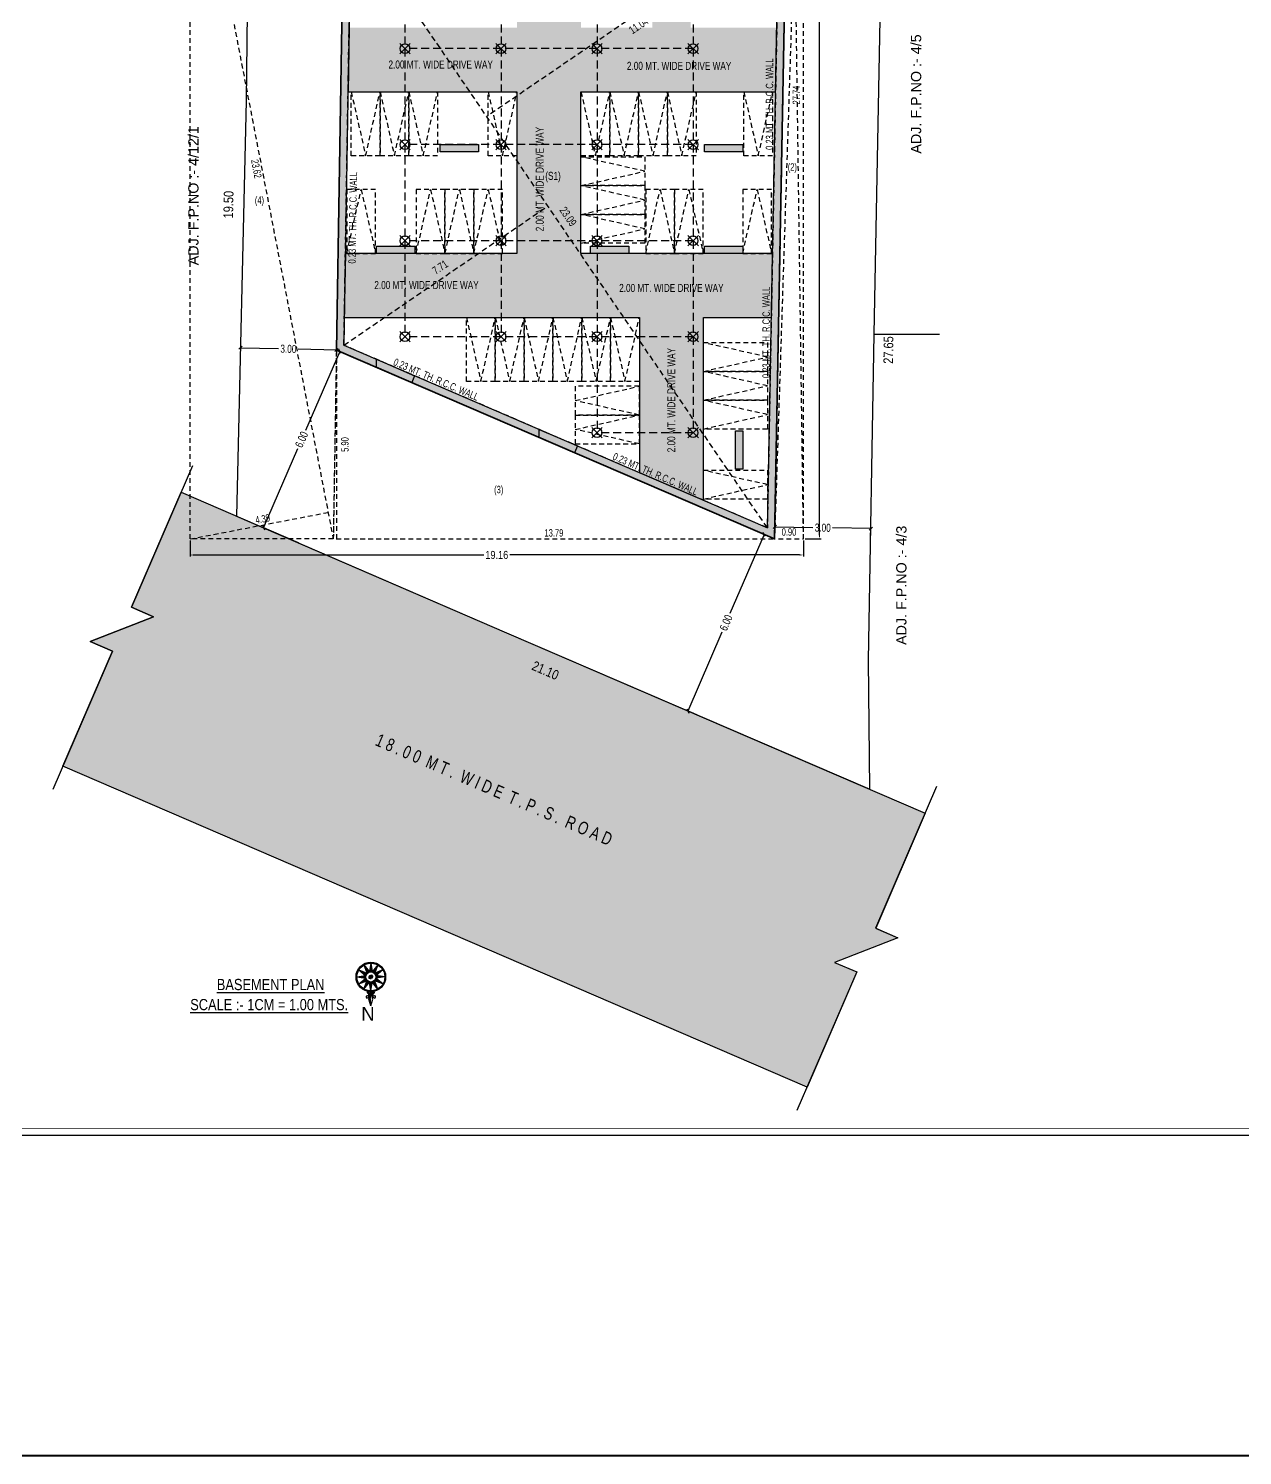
# Model space of a CAD drawing. Header units: millimetres. Extents: x 49 to 419, y 19 to 121.
# Drawn here: x 225.94 to 263.87, y 19.12 to 63.7 of the extents above; entities that cross this region are included whole.
import ezdxf
from ezdxf.enums import TextEntityAlignment as Align

# ---------------------------------------------------------------- set-up
doc = ezdxf.new("R2010")
doc.units = ezdxf.units.MM
doc.header["$MEASUREMENT"] = 0
doc.header["$PDMODE"] = 32
doc.header["$PDSIZE"] = 0.3
doc.linetypes.add('CONTINOUS', pattern=[0])
doc.linetypes.add('HIDDEN', pattern=[0.375, 0.25, -0.125])
for name, color, linetype, lineweight in [('A_BUILT UP', 1, 'Continuous', 35), ('A_DIM', 7, 'Continuous', 25), ('A_FIRE SYSTEM', 1, 'HIDDEN', 25), ('F.P.LINE', 1, 'Continuous', 30), ('g-r.c.c', 5, 'Continuous', 30), ('g-sol250', 250, 'Continuous', 9)]:
    doc.layers.add(name, color=color, linetype=linetype, lineweight=lineweight)
for name, color, linetype in [('A_LESS WORK', 251, 'HIDDEN'), ('A_MARGIN', 7, 'Continuous'), ('A_PARKING', 7, 'HIDDEN'), ('A_ROAD', 73, 'Continuous'), ('A_SCOOTER', 251, 'HIDDEN'), ('A_SHEET AREA TABLE-1', 7, 'Continuous'), ('A_Text Wall', 2, 'Continuous'), ('A_Wall', 7, 'Continuous'), ('F.P.NO.', 1, 'Continuous'), ('GENERALTEXT', 7, 'Continuous'), ('K DIM IN TO IN', 7, 'Continuous'), ('K TEXT', 7, 'Continuous')]:
    doc.layers.add(name, color=color, linetype=linetype)
doc.styles.add('AAAAA', font='arial.ttf', dxfattribs={"width": 0.7})
doc.styles.add('AAL', font='simplex.shx')
doc.styles.add('ARIAL', font='arial.ttf')
doc.styles.add('Dinesh', font='swisscl.ttf')
doc.styles.add('GOTHICE', font='gothice_.ttf')
doc.styles.add('ROMAND', font='swissc.ttf')
doc.styles.add('SWISS', font='swisscl.ttf')
doc.dimstyles.new('Dim', dxfattribs={"dimtxt": 0.21, "dimasz": 0.1, "dimexe": 0.0625, "dimexo": 0.0625, "dimgap": 9e-05, "dimtad": 0, "dimtoh": 1, "dimzin": 0, "dimdsep": 46, "dimtxsty": 'Dinesh', "dimcen": 0, "dimclrd": 256, "dimclre": 256, "dimclrt": 256, "dimadec": 0, "dimazin": 0, "dimtfac": 1, "dimtofl": 0, "dimtmove": 0, "dimatfit": 3, "dimfxl": 0, "dimtolj": 1, "dimtzin": 0, "dimlwd": -1, "dimarcsym": 1})
doc.dimstyles.new('GP', dxfattribs={"dimtxt": 0.23, "dimasz": 0.125, "dimexe": 0.025, "dimexo": 0.1, "dimgap": 0.05, "dimtad": 0, "dimzin": 0, "dimdsep": 46, "dimtxsty": 'AAL', "dimblk": 'ARCHTICK', "dimcen": -90, "dimdle": 0.025, "dimse1": 1, "dimse2": 1, "dimclrd": 256, "dimclre": 256, "dimclrt": 256, "dimazin": 0, "dimtfac": 1, "dimtix": 1, "dimtmove": 2, "dimatfit": 1, "dimfxl": 0.18, "dimtolj": 1, "dimtzin": 0, "dimlwd": -1, "dimlwe": -1, "dimarcsym": 2})
doc.dimstyles.new('LESSWORK', dxfattribs={"dimtxt": 0.23, "dimasz": 0.23, "dimexe": 0.23, "dimexo": 0.23, "dimgap": 0.05, "dimtad": 0, "dimzin": 0, "dimdsep": 46, "dimtxsty": 'AAAAA', "dimblk": 'NONE', "dimcen": 0.09, "dimdle": 0.23, "dimse1": 1, "dimse2": 1, "dimsd1": 1, "dimsd2": 1, "dimclrd": 256, "dimclre": 256, "dimclrt": 256, "dimadec": 0, "dimazin": 0, "dimtfac": 1, "dimtix": 1, "dimtofl": 0, "dimtmove": 2, "dimatfit": 3, "dimfxl": 0.23, "dimtolj": 1, "dimtzin": 0, "dimarcsym": 0})
doc.dimstyles.new('PARKING', dxfattribs={"dimtxt": 0.5, "dimasz": 0.12, "dimexe": 0.1, "dimexo": 0, "dimgap": 0.1, "dimtad": 0, "dimzin": 0, "dimdsep": 46, "dimtxsty": 'AAAAA', "dimblk1": 'OBLIQUE', "dimblk2": 'OBLIQUE', "dimsah": 1, "dimcen": 0, "dimdle": 0.1, "dimse1": 1, "dimse2": 1, "dimsd1": 1, "dimsd2": 1, "dimclrd": 7, "dimclre": 7, "dimclrt": 7, "dimadec": 0, "dimazin": 0, "dimtfac": 1, "dimtix": 1, "dimtofl": 0, "dimtmove": 2, "dimatfit": 3, "dimldrblk": 'OBLIQUE', "dimfxl": 0.1, "dimtolj": 1, "dimtzin": 0, "dimarcsym": 0})
doc.dimstyles.new('SAT', dxfattribs={"dimtxt": 0.23, "dimasz": 0.11, "dimexe": 0.075, "dimexo": 0.075, "dimgap": 0.06, "dimtad": 0, "dimzin": 4, "dimdsep": 46, "dimtxsty": 'ARIAL', "dimblk": 'ARCHTICK', "dimcen": 0, "dimclrd": 256, "dimclre": 256, "dimadec": 0, "dimazin": 0, "dimtfac": 0.6, "dimtix": 1, "dimtofl": 0, "dimtmove": 2, "dimatfit": 3, "dimfxl": 0, "dimtolj": 1, "dimtzin": 0, "dimlwd": -1, "dimlwe": -1, "dimarcsym": 1})

# ---------------------------------------------------------------- blocks, each defined once
blk = doc.blocks.new('*D60')
at = {"layer": 'Defpoints', "color": 0, "linetype": 'HIDDEN', "ltscale": 0.6, "transparency": 16777216}
for p in [(250.154, 75.49), (249.931, 47.753), (250.154, 47.753)]:
    blk.add_point(p, dxfattribs=at)
at = {"layer": 'A_LESS WORK', "color": 7, "linetype": 'HIDDEN', "ltscale": 0.6, "transparency": 16777216, "insert": (249.931, 61.622), "char_height": 0.23, "attachment_point": 5, "rotation": 90, "style": 'SWISS'}
blk.add_mtext('\\A1;27.74', dxfattribs=at)
blk = doc.blocks.new('_None')
blk = doc.blocks.new('*D61')
at = {"layer": 'Defpoints', "color": 0, "linetype": 'HIDDEN', "ltscale": 0.6, "transparency": 16777216}
for p in [(249.25, 47.753), (250.154, 47.971), (250.154, 47.753)]:
    blk.add_point(p, dxfattribs=at)
at = {"layer": 'A_LESS WORK', "color": 7, "linetype": 'HIDDEN', "ltscale": 0.6, "transparency": 16777216, "insert": (249.702, 47.971), "char_height": 0.23, "attachment_point": 5, "style": 'SWISS'}
blk.add_mtext('\\A1;0.90', dxfattribs=at)
blk = doc.blocks.new('*D62')
at = {"layer": 'Defpoints', "color": 0, "linetype": 'HIDDEN', "ltscale": 0.6, "transparency": 16777216}
for p in [(235.464, 47.753), (249.25, 47.942), (249.25, 47.753)]:
    blk.add_point(p, dxfattribs=at)
at = {"layer": 'A_LESS WORK', "color": 7, "linetype": 'HIDDEN', "ltscale": 0.6, "transparency": 16777216, "insert": (242.357, 47.942), "char_height": 0.23, "attachment_point": 5, "style": 'SWISS'}
blk.add_mtext('\\A1;13.79', dxfattribs=at)
blk = doc.blocks.new('*D63')
at = {"layer": 'Defpoints', "color": 0, "linetype": 'HIDDEN', "ltscale": 0.6, "transparency": 16777216}
for p in [(235.562, 53.657), (235.828, 53.657), (235.562, 47.753)]:
    blk.add_point(p, dxfattribs=at)
at = {"layer": 'A_LESS WORK', "color": 7, "linetype": 'HIDDEN', "ltscale": 0.6, "transparency": 16777216, "insert": (235.828, 50.705), "char_height": 0.23, "attachment_point": 5, "rotation": 90, "style": 'SWISS'}
blk.add_mtext('\\A1;5.90', dxfattribs=at)
blk = doc.blocks.new('*D64')
at = {"layer": 'Defpoints', "color": 0, "linetype": 'HIDDEN', "ltscale": 0.6, "transparency": 16777216}
for p in [(235.303, 48.585), (230.959, 47.915), (230.99, 47.753)]:
    blk.add_point(p, dxfattribs=at)
at = {"layer": 'A_LESS WORK', "color": 7, "linetype": 'HIDDEN', "ltscale": 0.6, "transparency": 16777216, "insert": (233.257, 48.38), "char_height": 0.23, "attachment_point": 5, "rotation": 10.9156, "style": 'SWISS'}
blk.add_mtext('\\A1;4.39', dxfattribs=at)
blk = doc.blocks.new('*D65')
at = {"layer": 'Defpoints', "color": 0, "linetype": 'HIDDEN', "ltscale": 0.6, "transparency": 16777216}
for p in [(230.824, 70.918), (230.99, 70.95), (235.464, 47.753)]:
    blk.add_point(p, dxfattribs=at)
at = {"layer": 'A_LESS WORK', "color": 7, "linetype": 'HIDDEN', "ltscale": 0.6, "transparency": 16777216, "insert": (233.061, 59.32), "char_height": 0.23, "attachment_point": 5, "rotation": 280.9156, "style": 'SWISS'}
blk.add_mtext('\\A1;23.62', dxfattribs=at)
blk = doc.blocks.new('*D72')
at = {"layer": 'A_DIM', "transparency": 16777216}
for p, q in [((250.204, 90.934), (250.704, 90.934)), ((250.204, 47.753), (250.704, 47.753))]:
    blk.add_line(p, q, dxfattribs=at)
at = {"layer": 'A_DIM', "color": 7, "linetype": 'Continuous', "transparency": 16777216}
for p, q in [((250.654, 90.814), (250.654, 69.753)), ((250.654, 47.873), (250.654, 68.933))]:
    blk.add_line(p, q, dxfattribs=at)
at = {"layer": 'A_DIM', "color": 7, "transparency": 16777216}
for points in [[(250.634, 90.814), (250.674, 90.814), (250.654, 90.934)], [(250.634, 47.873), (250.674, 47.873), (250.654, 47.753)]]:
    blk.add_solid(points, dxfattribs=at)
at = {"layer": 'Defpoints', "color": 0, "transparency": 16777216}
for p in [(250.154, 90.934), (250.654, 90.934), (250.154, 47.753)]:
    blk.add_point(p, dxfattribs=at)
at = {"layer": 'A_DIM', "color": 7, "transparency": 16777216, "insert": (250.654, 69.343), "char_height": 0.25, "attachment_point": 5, "rotation": 90, "style": 'ROMAND'}
blk.add_mtext('\\A1;43.18', dxfattribs=at)
blk = doc.blocks.new('*D73')
at = {"layer": 'A_DIM', "transparency": 16777216}
for p, q in [((230.99, 47.703), (230.99, 47.203)), ((250.154, 47.703), (250.154, 47.203))]:
    blk.add_line(p, q, dxfattribs=at)
at = {"layer": 'A_DIM', "color": 7, "linetype": 'Continuous', "transparency": 16777216}
for p, q in [((231.11, 47.253), (240.168, 47.253)), ((250.034, 47.253), (240.975, 47.253))]:
    blk.add_line(p, q, dxfattribs=at)
at = {"layer": 'A_DIM', "color": 7, "transparency": 16777216}
for points in [[(231.11, 47.273), (231.11, 47.233), (230.99, 47.253)], [(250.034, 47.273), (250.034, 47.233), (250.154, 47.253)]]:
    blk.add_solid(points, dxfattribs=at)
at = {"layer": 'Defpoints', "color": 0, "transparency": 16777216}
for p in [(230.99, 47.753), (250.154, 47.753), (230.99, 47.253)]:
    blk.add_point(p, dxfattribs=at)
at = {"layer": 'A_DIM', "color": 7, "transparency": 16777216, "insert": (240.572, 47.253), "char_height": 0.25, "attachment_point": 5, "style": 'ROMAND'}
blk.add_mtext('\\A1;19.16', dxfattribs=at)
blk = doc.blocks.new('_OBLIQUE')
at = {"color": 0, "linetype": 'ByBlock'}
blk.add_line((-0.5, -0.5), (0.5, 0.5), dxfattribs=at)
blk = doc.blocks.new('*D74')
at = {"layer": 'A_MARGIN', "transparency": 16777216}
for p, q in [((232.562, 53.727), (233.754, 53.699)), ((235.562, 53.657), (234.37, 53.685))]:
    blk.add_line(p, q, dxfattribs=at)
at = {"layer": 'Defpoints', "color": 0, "transparency": 16777216}
for p in [(232.562, 53.727), (232.562, 53.727), (235.562, 53.657)]:
    blk.add_point(p, dxfattribs=at)
at = {"layer": 'A_MARGIN', "transparency": 16777216, "xscale": 0.1, "yscale": 0.1, "zscale": 0.1}
for p, rotation in [((232.562, 53.727), 178.6707521960963), ((235.562, 53.657), 358.6707521960963)]:
    blk.add_blockref('_OBLIQUE', p, dxfattribs=dict(at, rotation=rotation))
at = {"layer": 'A_MARGIN', "transparency": 16777216, "insert": (234.062, 53.692), "char_height": 0.25, "attachment_point": 5, "rotation": 358.6708, "style": 'Dinesh'}
blk.add_mtext('\\A1;3.00', dxfattribs=at)
blk = doc.blocks.new('*D77')
at = {"layer": 'A_MARGIN', "lineweight": -2, "transparency": 16777216}
for p, q in [((249.251, 47.816), (249.258, 48.193)), ((252.251, 47.762), (252.258, 48.14))]:
    blk.add_line(p, q, dxfattribs=at)
at = {"layer": 'A_MARGIN', "transparency": 16777216}
for p, q in [((249.257, 48.131), (250.449, 48.11)), ((252.257, 48.077), (251.065, 48.099))]:
    blk.add_line(p, q, dxfattribs=at)
at = {"layer": 'Defpoints', "color": 0, "transparency": 16777216}
for p in [(249.25, 47.753), (252.257, 48.077), (252.25, 47.7)]:
    blk.add_point(p, dxfattribs=at)
at = {"layer": 'A_MARGIN', "transparency": 16777216, "xscale": 0.1, "yscale": 0.1, "zscale": 0.1}
for p, rotation in [((249.257, 48.131), 178.979631493382), ((252.257, 48.077), 358.979631493382)]:
    blk.add_blockref('_OBLIQUE', p, dxfattribs=dict(at, rotation=rotation))
at = {"layer": 'A_MARGIN', "transparency": 16777216, "insert": (250.757, 48.104), "char_height": 0.25, "attachment_point": 5, "rotation": 358.9796, "style": 'Dinesh'}
blk.add_mtext('\\A1;3.00', dxfattribs=at)
blk = doc.blocks.new('*D79')
at = {"layer": 'A_MARGIN', "transparency": 16777216}
for p, q in [((248.922, 47.894), (247.857, 45.42)), ((246.548, 42.38), (247.613, 44.854))]:
    blk.add_line(p, q, dxfattribs=at)
at = {"layer": 'A_MARGIN', "lineweight": -2, "transparency": 16777216}
for p, q in [((249.193, 47.778), (248.865, 47.919)), ((246.818, 42.264), (246.491, 42.405))]:
    blk.add_line(p, q, dxfattribs=at)
at = {"layer": 'Defpoints', "color": 0, "transparency": 16777216}
for p in [(249.25, 47.753), (246.548, 42.38), (246.876, 42.239)]:
    blk.add_point(p, dxfattribs=at)
at = {"layer": 'A_MARGIN', "transparency": 16777216, "xscale": 0.1, "yscale": 0.1, "zscale": 0.1}
for p, rotation in [((248.922, 47.894), 66.70171963049548), ((246.548, 42.38), 246.7017196304955)]:
    blk.add_blockref('_OBLIQUE', p, dxfattribs=dict(at, rotation=rotation))
at = {"layer": 'A_MARGIN', "transparency": 16777216, "insert": (247.735, 45.137), "char_height": 0.25, "attachment_point": 5, "rotation": 66.7017, "style": 'Dinesh'}
blk.add_mtext('\\A1;6.00', dxfattribs=at)
blk = doc.blocks.new('*D80')
at = {"layer": 'A_MARGIN', "transparency": 16777216}
for p, q in [((235.666, 53.613), (234.597, 51.141)), ((233.285, 48.104), (234.353, 50.576))]:
    blk.add_line(p, q, dxfattribs=at)
at = {"layer": 'A_MARGIN', "lineweight": -2, "transparency": 16777216}
for p, q in [((236.754, 53.142), (235.608, 53.638)), ((234.373, 47.634), (233.227, 48.129))]:
    blk.add_line(p, q, dxfattribs=at)
at = {"layer": 'Defpoints', "color": 0, "transparency": 16777216}
for p in [(236.812, 53.118), (233.285, 48.104), (234.431, 47.609)]:
    blk.add_point(p, dxfattribs=at)
at = {"layer": 'A_MARGIN', "transparency": 16777216, "xscale": 0.1, "yscale": 0.1, "zscale": 0.1}
for p, rotation in [((235.666, 53.613), 66.6243743101541), ((233.285, 48.104), 246.6243743101541)]:
    blk.add_blockref('_OBLIQUE', p, dxfattribs=dict(at, rotation=rotation))
at = {"layer": 'A_MARGIN', "transparency": 16777216, "insert": (234.475, 50.859), "char_height": 0.25, "attachment_point": 5, "rotation": 66.6244, "style": 'Dinesh'}
blk.add_mtext('\\A1;6.00', dxfattribs=at)
blk = doc.blocks.new('*D193')
at = {"layer": 'Defpoints', "color": 0, "ltscale": 0.7, "transparency": 16777216}
for p in [(241.988, 58.418), (242.168, 58.154), (235.795, 53.807)]:
    blk.add_point(p, dxfattribs=at)
at = {"layer": 'A_PARKING', "color": 0, "ltscale": 0.7, "transparency": 16777216, "insert": (238.802, 56.244), "char_height": 0.25, "attachment_point": 5, "rotation": 34.2983, "style": 'Dinesh'}
blk.add_mtext('\\A1;7.71', dxfattribs=at)
blk = doc.blocks.new('_ArchTick')
at = {"const_width": 0.15}
blk.add_lwpolyline([(-0.5, -0.5), (0.5, 0.5)], dxfattribs=at)
blk = doc.blocks.new('*D194')
at = {"layer": 'Defpoints', "color": 0, "ltscale": 0.7, "transparency": 16777216}
for p in [(236.015, 67.175), (249.307, 48.291), (249.026, 48.1)]:
    blk.add_point(p, dxfattribs=at)
at = {"layer": 'A_PARKING', "color": 0, "ltscale": 0.7, "transparency": 16777216, "insert": (242.801, 57.829), "char_height": 0.25, "attachment_point": 5, "rotation": 304.2983, "style": 'Dinesh'}
blk.add_mtext('\\A1;23.09', dxfattribs=at)
blk = doc.blocks.new('*D195')
at = {"layer": 'Defpoints', "color": 0, "ltscale": 0.7, "transparency": 16777216}
for p in [(249.384, 67.175), (249.567, 66.907), (240.26, 60.952)]:
    blk.add_point(p, dxfattribs=at)
at = {"layer": 'A_PARKING', "color": 0, "ltscale": 0.7, "transparency": 16777216, "insert": (245.005, 63.795), "char_height": 0.25, "attachment_point": 5, "rotation": 34.2983, "style": 'Dinesh'}
blk.add_mtext('\\A1;11.04', dxfattribs=at)
blk = doc.blocks.new('A$C7DEE5F00')
at = {"layer": 'A_SCOOTER', "ltscale": 0.6}
blk.add_lwpolyline([(0, 0), (0.9, 0), (0.9, 2), (0, 2)], close=True, dxfattribs=at)
blk.add_lwpolyline([(0, 0), (0.45, 2), (0.9, 0)], dxfattribs=at)
blk = doc.blocks.new('A$C43F9707E')
at = {"layer": 'A_FIRE SYSTEM', "linetype": 'CONTINOUS'}
for p, q in [((0.165, -0.165), (-0.165, 0.165)), ((-0.165, -0.165), (0.165, 0.165))]:
    blk.add_line(p, q, dxfattribs=at)
blk.add_circle((0, 0), 0.15, dxfattribs=at)
blk = doc.blocks.new('A$C2EEB2833')
at = {"layer": 'A_FIRE SYSTEM'}
for p, q in [((-2.931, 17.342), (-10.931, 17.342)), ((-10.931, 17.342), (-10.931, 5.342)), ((-6.931, 17.342), (-6.931, 5.342)), ((-2.931, 17.342), (-2.931, 5.342)), ((-2.931, 14.342), (-10.931, 14.342)), ((-2.931, 11.342), (-10.931, 11.342)), ((-2.931, 8.342), (-10.931, 8.342)), ((-2.931, 5.342), (-10.931, 5.342)), ((0, 0), (-2.931, 5.342)), ((-0.931, -1.638), (0, 0)), ((-0.931, -1.638), (-9.931, -1.638)), ((-9.931, -1.638), (-9.931, -13.638)), ((-6.931, -1.638), (-6.931, -13.638)), ((-3.931, -1.638), (-3.931, -16.638)), ((-0.931, -1.638), (-0.931, -16.638)), ((-0.931, -4.638), (-9.931, -4.638)), ((-0.931, -7.638), (-9.931, -7.638)), ((-0.931, -10.638), (-9.931, -10.638)), ((-0.931, -13.638), (-9.931, -13.638)), ((-0.931, -16.638), (-3.931, -16.638))]:
    blk.add_line(p, q, dxfattribs=at)
for p in [(-10.931, 17.342), (-6.931, 17.342), (-2.931, 17.342), (-10.931, 14.342), (-6.931, 14.342), (-2.931, 14.342), (-10.951, 11.342), (-6.951, 11.342), (-2.951, 11.342), (-10.931, 8.342), (-6.931, 8.342), (-2.931, 8.342), (-10.931, 5.342), (-6.931, 5.342), (-2.931, 5.342), (-9.931, -1.638), (-6.931, -1.638), (-3.931, -1.638), (-0.931, -1.638), (-9.931, -4.638), (-6.931, -4.638), (-3.931, -4.638), (-0.931, -4.638), (-9.931, -7.638), (-6.931, -7.638), (-3.931, -7.638), (-0.931, -7.638), (-9.931, -10.638), (-6.931, -10.638), (-3.931, -10.638), (-0.931, -10.638), (-9.931, -13.638), (-6.931, -13.638), (-3.931, -13.638), (-0.931, -13.638), (-3.931, -16.638), (-0.931, -16.638)]:
    blk.add_blockref('A$C43F9707E', p, dxfattribs=at)
blk = doc.blocks.new('*D292')
at = {"layer": 'Defpoints', "color": 0, "transparency": 16777216}
for p in [(232.814, 67.912), (232.004, 48.478), (232.44, 48.469)]:
    blk.add_point(p, dxfattribs=at)
at = {"layer": 'K DIM IN TO IN', "color": 7, "lineweight": -3, "transparency": 16777216, "insert": (232.191, 58.199), "char_height": 0.3, "attachment_point": 5, "rotation": 88.9001, "style": 'ROMAND'}
blk.add_mtext('\\A1;19.50', dxfattribs=at)
blk = doc.blocks.new('*D293')
at = {"layer": 'Defpoints', "color": 0, "transparency": 16777216}
for p in [(232.44, 48.469), (252.225, 39.936), (251.985, 39.378)]:
    blk.add_point(p, dxfattribs=at)
at = {"layer": 'K DIM IN TO IN', "color": 7, "lineweight": -3, "transparency": 16777216, "insert": (242.092, 43.645), "char_height": 0.3, "attachment_point": 5, "rotation": 336.6687, "style": 'ROMAND'}
blk.add_mtext('\\A1;21.10', dxfattribs=at)
blk = doc.blocks.new('*D294')
at = {"layer": 'Defpoints', "color": 0, "transparency": 16777216}
for p in [(252.616, 67.389), (253.005, 67.383), (252.225, 39.936)]:
    blk.add_point(p, dxfattribs=at)
at = {"layer": 'K DIM IN TO IN', "color": 7, "lineweight": -3, "transparency": 16777216, "insert": (252.809, 53.657), "char_height": 0.3, "attachment_point": 5, "rotation": 89.1846, "style": 'ROMAND'}
blk.add_mtext('\\A1;27.65', dxfattribs=at)

msp = doc.modelspace()

# ---------------------------------------------------------------- hatches: boundary and pattern name
at = {"layer": 'A_ROAD'}
msp.add_hatch(color=256, dxfattribs=at).paths.add_polyline_path([(241.203, 56.676), (235.842, 56.676), (235.809, 54.676), (245.026, 54.676), (245.026, 49.825), (247.026, 48.963), (247.026, 54.676), (249.15, 54.676), (249.187, 56.676), (243.203, 56.676), (243.203, 61.725), (249.282, 61.725), (249.319, 63.725), (243.203, 63.725), (243.204, 71.266), (245.275, 71.266), (245.275, 81.44), (234.543, 81.44), (234.543, 78.37), (240.043, 78.37), (240.043, 71.267), (241.203, 71.267), (241.203, 63.725), (235.958, 63.725), (235.925, 61.725), (241.203, 61.725)])
h = msp.add_hatch(color=256, dxfattribs=at)
h.dxf.hatch_style = 1
h.paths.add_polyline_path([(227.017, 40.658), (250.266, 30.63), (251.817, 34.225), (251.123, 34.524), (253.101, 35.294), (252.412, 35.591), (253.958, 39.188), (240.878, 44.822), (230.708, 49.216), (229.157, 45.621), (229.852, 45.322), (227.874, 44.552), (228.567, 44.253)])
at = {"layer": 'A_Wall'}
h = msp.add_hatch(color=256, dxfattribs=at)
h.dxf.hatch_style = 1
h.paths.add_polyline_path([(249.25, 47.753), (249.769, 75.49), (249.606, 75.491), (249.647, 77.123), (249.888, 84.227), (250.038, 87.799), (250.154, 90.934), (230.99, 90.934), (231.061, 80.23), (231.071, 77.997), (234.071, 77.997), (234.102, 70.885), (235.847, 70.849), (235.562, 53.657)])
h.paths.add_polyline_path([(249.026, 48.1), (249.535, 75.261), (249.371, 75.261), (249.417, 77.13), (249.658, 84.236), (249.808, 87.808), (249.915, 90.704), (231.222, 90.704), (231.304, 78.227), (234.3, 78.227), (234.331, 71.111), (236.079, 71.074), (235.795, 53.807)], flags=16)
h.paths.add_polyline_path([(249.373, 75.376), (246.141, 75.376), (246.141, 84.702, 0.414214), (243.371, 87.472), (237.313, 87.472, 0.414214), (234.543, 84.702), (234.543, 82.727), (234.313, 82.727), (234.313, 84.702, -0.414214), (237.313, 87.702), (243.371, 87.702, -0.414214), (246.371, 84.702), (246.371, 75.606), (249.373, 75.606)], flags=0)
h.paths.add_polyline_path([(246.503, 69.616), (246.503, 68.824), (245.003, 68.824), (245.003, 69.616)], flags=0)
h.paths.add_polyline_path([(246.478, 69.591), (246.478, 68.849), (245.028, 68.849), (245.028, 69.591)], flags=0)
h.paths.add_polyline_path([(239.403, 71.267), (239.403, 70.614), (239.173, 70.614), (239.173, 69.714), (239.403, 69.714), (239.403, 68.715), (239.173, 68.715), (239.173, 67.815), (239.403, 67.815), (239.403, 67.175), (236.813, 67.175), (236.813, 71.267)], flags=0)
h.paths.add_polyline_path([(248.603, 67.786), (248.603, 70.742), (248.181, 70.742), (248.181, 67.786)], flags=8)
h.paths.add_polyline_path([(244.188, 69.535), (246.407, 69.535), (246.407, 69.957), (244.188, 69.957)], flags=8)
h.paths.add_polyline_path([(243.936, 68.622), (244.372, 68.622), (244.372, 69.107), (243.936, 69.107)], flags=8)
h.paths.add_polyline_path([(237.4, 67.446), (238.822, 67.446), (238.822, 69.092), (237.4, 69.092)], flags=8)
h.paths.add_polyline_path([(237.4, 69.341), (238.822, 69.341), (238.822, 70.987), (237.4, 70.987)], flags=8)
h.paths.add_polyline_path([(239.557, 69.885), (239.557, 70.439), (239.093, 70.439), (239.093, 69.885)], flags=8)
h.paths.add_polyline_path([(239.557, 67.986), (239.557, 68.54), (239.093, 68.54), (239.093, 67.986)], flags=8)
at = {"layer": 'g-sol250'}
h = msp.add_hatch(color=7, dxfattribs=at)
h.dxf.hatch_style = 1
h.paths.add_polyline_path([(245.505, 77.17), (245.275, 77.17), (245.275, 78.37), (245.505, 78.37)])
h.paths.add_polyline_path([(239.292, 78.37), (239.292, 78.14), (238.092, 78.14), (238.092, 78.37)])
h.paths.add_polyline_path([(236.337, 78.37), (236.337, 78.14), (235.137, 78.14), (235.137, 78.37)])
h.paths.add_polyline_path([(243.872, 81.67), (243.872, 81.44), (242.672, 81.44), (242.672, 81.67)])
h.paths.add_polyline_path([(245.505, 84.93), (245.275, 84.93), (245.275, 86.13), (245.505, 86.13)])
h.paths.add_polyline_path([(240.067, 86.915), (240.067, 86.685), (238.867, 86.685), (238.867, 86.915)])
h.paths.add_polyline_path([(235.367, 84.93), (235.137, 84.93), (235.137, 86.13), (235.367, 86.13)])
h.paths.add_polyline_path([(237.962, 74.619), (237.962, 74.389), (236.762, 74.389), (236.762, 74.619)])
h.paths.add_polyline_path([(236.337, 71.396), (236.337, 71.166), (235.137, 71.166), (235.137, 71.396)])
h.paths.add_polyline_path([(245.302, 71.396), (245.302, 71.166), (244.102, 71.166), (244.102, 71.396)])
h.paths.add_polyline_path([(245.302, 67.275), (245.302, 67.045), (244.102, 67.045), (244.102, 67.275)])
h.paths.add_polyline_path([(246.632, 63.955), (246.632, 63.725), (245.432, 63.725), (245.432, 63.955)])
h.paths.add_polyline_path([(248.257, 60.076), (248.257, 59.846), (247.057, 59.846), (247.057, 60.076)])
h.paths.add_polyline_path([(248.257, 56.906), (248.257, 56.676), (247.057, 56.676), (247.057, 56.906)])
h.paths.add_polyline_path([(244.697, 56.906), (244.697, 56.676), (243.497, 56.676), (243.497, 56.906)])
h.paths.add_polyline_path([(238.012, 56.906), (238.012, 56.676), (236.812, 56.676), (236.812, 56.906)])
h.paths.add_polyline_path([(236.812, 53.375), (238.006, 52.853), (237.914, 52.642), (236.812, 53.118)])
h.paths.add_polyline_path([(241.897, 50.924), (241.897, 51.175), (243.09, 50.66), (242.999, 50.449)])
h.paths.add_polyline_path([(248.027, 51.132), (248.257, 51.132), (248.257, 49.932), (248.027, 49.932)])
h.paths.add_polyline_path([(237.043, 66.076), (236.813, 66.076), (236.813, 67.276), (237.043, 67.276)])
h.paths.add_polyline_path([(240.002, 60.076), (240.002, 59.846), (238.802, 59.846), (238.802, 60.076)])
h.paths.add_polyline_path([(248.257, 67.275), (248.257, 67.045), (247.057, 67.045), (247.057, 67.275)])
h.paths.add_polyline_path([(247.258, 71.396), (247.258, 71.166), (246.058, 71.166), (246.058, 71.396)])

# ---------------------------------------------------------------- linework, layer by layer
at = {"color": 3, "lineweight": 40}
msp.add_lwpolyline([(419.221, 120.723), (49.302, 120.723), (49.302, 19.12), (419.221, 19.12)], close=True, dxfattribs=at)
at = {"layer": 'A_BUILT UP'}
msp.add_lwpolyline([(249.25, 47.753), (249.769, 75.49), (249.606, 75.49), (249.647, 77.123), (249.888, 84.227), (250.038, 87.799), (250.154, 90.934), (230.99, 90.934), (231.061, 80.23), (231.071, 77.997), (234.071, 77.997), (234.102, 70.885), (235.847, 70.849), (235.562, 53.657)], close=True, dxfattribs=at)
at = {"layer": 'A_LESS WORK', "linetype": 'HIDDEN', "ltscale": 0.6}
for p, q in [((250.154, 75.49), (249.25, 47.753)), ((250.154, 47.753), (249.769, 75.49)), ((230.99, 70.95), (235.464, 47.753)), ((235.562, 53.657), (235.562, 47.753)), ((230.99, 47.753), (235.303, 48.585))]:
    msp.add_line(p, q, dxfattribs=at)
at = {"layer": 'A_LESS WORK', "linetype": 'HIDDEN', "ltscale": 0.6, "flags": 128}
for points in [[(250.154, 75.49), (249.769, 75.49), (249.25, 47.753), (250.154, 47.753)], [(235.562, 53.657), (235.464, 47.753), (249.25, 47.753)]]:
    msp.add_lwpolyline(points, close=True, dxfattribs=at)
at = {"layer": 'A_LESS WORK', "linetype": 'HIDDEN', "ltscale": 0.6}
msp.add_lwpolyline([(230.99, 70.95), (235.847, 70.849), (235.464, 47.753), (230.99, 47.753)], close=True, dxfattribs=at)
at = {"layer": 'A_PARKING', "ltscale": 0.7}
for p, q in [((249.026, 48.1), (236.015, 67.175)), ((249.384, 67.175), (240.26, 60.952)), ((235.795, 53.807), (242.168, 58.154))]:
    msp.add_line(p, q, dxfattribs=at)
msp.add_lwpolyline([(249.026, 48.1), (235.795, 53.807), (236.015, 67.175), (249.384, 67.175)], close=True, dxfattribs=at)
at = {"layer": 'A_ROAD', "color": 7, "flags": 128}
msp.add_lwpolyline([(235.958, 63.725), (235.925, 61.725), (241.203, 61.725), (241.203, 56.676), (235.842, 56.676), (235.809, 54.676), (245.026, 54.676), (245.026, 49.825), (247.026, 48.963), (247.026, 54.676), (249.15, 54.676), (249.187, 56.676), (243.203, 56.676), (243.203, 61.725), (249.282, 61.725), (249.319, 63.725)], dxfattribs=at)
at = {"layer": 'A_ROAD', "color": 7}
for points in [[(231.064, 50.043), (229.157, 45.621), (229.852, 45.322), (227.874, 44.552), (228.567, 44.253), (226.7, 39.924)], [(254.314, 40.015), (252.407, 35.593), (253.101, 35.294), (251.123, 34.524), (251.817, 34.225), (249.95, 29.896)]]:
    msp.add_lwpolyline(points, dxfattribs=at)
msp.add_lwpolyline([(230.708, 49.216), (240.878, 44.822), (253.958, 39.188), (252.412, 35.591), (253.101, 35.294), (251.123, 34.524), (251.817, 34.225), (250.266, 30.63), (227.017, 40.658), (228.567, 44.253), (227.874, 44.552), (229.852, 45.322), (229.157, 45.621)], close=True, dxfattribs=at)
at = {"layer": 'A_SHEET AREA TABLE-1'}
msp.add_lwpolyline([(297.721, 29.12), (191.937, 29.12), (191.937, 104.085), (297.721, 104.085), (297.721, 29.12)], dxfattribs=at)
at = {"layer": 'A_SHEET AREA TABLE-1', "lineweight": 30, "const_width": 0.0269}
msp.add_lwpolyline([(297.502, 29.338), (192.155, 29.338), (192.155, 103.867), (297.503, 103.867), (297.502, 29.338)], dxfattribs=at)
at = {"layer": 'A_Wall'}
for points in [[(249.25, 47.753), (249.769, 75.49), (249.606, 75.491), (249.647, 77.123), (249.888, 84.227), (250.038, 87.799), (250.154, 90.934), (230.99, 90.934), (231.061, 80.23), (231.071, 77.997), (234.071, 77.997), (234.102, 70.885), (235.847, 70.849), (235.562, 53.657)], [(249.026, 48.1), (249.535, 75.261), (249.371, 75.261), (249.417, 77.13), (249.658, 84.236), (249.808, 87.808), (249.915, 90.704), (231.222, 90.704), (231.304, 78.227), (234.3, 78.227), (234.331, 71.111), (236.079, 71.074), (235.795, 53.807)]]:
    msp.add_lwpolyline(points, close=True, dxfattribs=at)
at = {"layer": 'F.P.LINE', "color": 7, "ltscale": 5}
msp.add_line((252.365, 54.149), (254.408, 54.149), dxfattribs=at)
msp.add_lwpolyline([(231.115, 67.947), (232.814, 67.912), (232.741, 61.443), (232.44, 48.469), (240.878, 44.822), (252.225, 39.936), (252.183, 43.967), (252.365, 54.149), (252.77, 75.488), (249.606, 75.491), (249.647, 77.123), (249.888, 84.227), (250.038, 87.799), (250.154, 90.934), (230.99, 90.934), (231.061, 80.23)], close=True, dxfattribs=at)
at = {"layer": 'g-r.c.c', "color": 7, "lineweight": -3}
for points in [[(240.002, 60.076), (240.002, 59.846), (238.802, 59.846), (238.802, 60.076)], [(248.257, 60.076), (248.257, 59.846), (247.057, 59.846), (247.057, 60.076)], [(238.012, 56.906), (238.012, 56.676), (236.812, 56.676), (236.812, 56.906)], [(244.697, 56.906), (244.697, 56.676), (243.497, 56.676), (243.497, 56.906)], [(248.257, 56.906), (248.257, 56.676), (247.057, 56.676), (247.057, 56.906)], [(236.812, 53.375), (238.006, 52.853), (237.914, 52.642), (236.812, 53.118)], [(241.897, 50.924), (241.897, 51.175), (243.09, 50.66), (242.999, 50.449)], [(248.027, 51.132), (248.257, 51.132), (248.257, 49.932), (248.027, 49.932)]]:
    msp.add_lwpolyline(points, close=True, dxfattribs=at)
at = {"layer": 'GENERALTEXT'}
for p, q in [((236.42, 34.446), (236.517, 34.195)), ((236.42, 34.446), (236.549, 34.222)), ((236.42, 34.446), (236.589, 34.237)), ((236.638, 34.504), (236.596, 34.239)), ((236.638, 34.504), (236.638, 34.246)), ((236.638, 34.504), (236.68, 34.239)), ((236.855, 34.446), (236.686, 34.237)), ((236.855, 34.446), (236.726, 34.222)), ((236.855, 34.446), (236.759, 34.195)), ((236.203, 34.069), (236.468, 34.111)), ((236.203, 34.069), (236.461, 34.069)), ((236.203, 34.069), (236.468, 34.027)), ((236.261, 34.287), (236.47, 34.117)), ((236.261, 34.287), (236.485, 34.157)), ((236.261, 34.287), (236.512, 34.19)), ((236.261, 33.852), (236.47, 34.021)), ((236.261, 33.852), (236.485, 33.981)), ((236.261, 33.852), (236.512, 33.948)), ((236.42, 33.692), (236.517, 33.943)), ((236.42, 33.692), (236.549, 33.916)), ((236.42, 33.692), (236.589, 33.901)), ((236.567, 34.069), (236.589, 34.069)), ((236.576, 34.105), (236.596, 34.094)), ((236.576, 34.033), (236.596, 34.045)), ((236.638, 33.634), (236.596, 33.899)), ((236.602, 34.131), (236.613, 34.111)), ((236.602, 34.007), (236.613, 34.027)), ((236.638, 34.14), (236.638, 34.118)), ((236.638, 34.118), (236.638, 34.02)), ((236.638, 33.998), (236.638, 34.02)), ((236.638, 33.634), (236.68, 33.899)), ((236.638, 33.634), (236.638, 33.892)), ((236.674, 34.131), (236.662, 34.111)), ((236.674, 34.007), (236.662, 34.027)), ((236.7, 34.105), (236.68, 34.094)), ((236.7, 34.033), (236.68, 34.045)), ((236.855, 33.692), (236.686, 33.901)), ((236.709, 34.069), (236.687, 34.069)), ((236.855, 33.692), (236.726, 33.916)), ((236.855, 33.692), (236.759, 33.943)), ((237.015, 34.287), (236.764, 34.19)), ((237.015, 33.852), (236.764, 33.948)), ((237.015, 34.287), (236.791, 34.157)), ((237.015, 33.852), (236.791, 33.981)), ((237.015, 34.287), (236.806, 34.117)), ((237.015, 33.852), (236.806, 34.021)), ((237.073, 34.069), (236.807, 34.111)), ((237.073, 34.069), (236.807, 34.027)), ((237.073, 34.069), (236.815, 34.069)), ((236.573, 33.38), (236.621, 33.521)), ((236.576, 33.552), (236.695, 33.552)), ((236.578, 33.532), (236.696, 33.532)), ((236.621, 33.611), (236.621, 33.552)), ((236.621, 33.532), (236.621, 33.521)), ((236.655, 33.611), (236.655, 33.552)), ((236.655, 33.532), (236.655, 33.521)), ((236.703, 33.38), (236.655, 33.521)), ((236.638, 33.172), (236.573, 33.38)), ((236.638, 33.172), (236.703, 33.38))]:
    msp.add_line(p, q, dxfattribs=at)
for radius in [0.463, 0.435, 0.177, 0.158, 0.0489]:
    msp.add_circle((236.638, 34.069), radius, dxfattribs=at)
for centre, radius, start, end in [((236.471, 34.068), 0.00461, 0, 180), ((236.471, 34.068), 0.00461, 180, 0), ((236.492, 33.989), 0.00461, 360, 180), ((236.492, 33.989), 0.00461, 180, 360), ((236.493, 34.151), 0.00461, 360, 180), ((236.493, 34.151), 0.00461, 180, 360), ((236.554, 34.212), 0.00461, 360, 180), ((236.554, 34.212), 0.00461, 180, 360), ((236.555, 33.928), 0.00461, 360, 180), ((236.555, 33.928), 0.00461, 180, 360), ((236.638, 34.069), 0.0245, 90, 180), ((236.638, 34.069), 0.0245, 180, 270), ((236.638, 33.903), 0.00461, 360, 180), ((236.638, 33.903), 0.00461, 180, 360), ((236.639, 34.237), 0.00461, 360, 180), ((236.639, 34.237), 0.00461, 180, 360), ((236.722, 34.212), 0.00461, 360, 180), ((236.722, 34.212), 0.00461, 180, 360), ((236.723, 33.928), 0.00461, 0, 180), ((236.723, 33.928), 0.00461, 180, 0), ((236.782, 33.987), 0.00461, 360, 180), ((236.782, 33.987), 0.00461, 180, 360), ((236.8, 34.109), 0.00461, 0, 180), ((236.8, 34.109), 0.00461, 180, 0), ((236.525, 33.446), 0.0358, 49.4714, 324.3404), ((236.547, 33.583), 0.0241, 27.9536, 328.3427), ((236.511, 33.531), 0.069, 303.2451, 0.8332), ((236.485, 33.516), 0.114, 307.3402, 8.1148), ((236.511, 33.531), 0.069, 17.671, 34.5305), ((236.485, 33.516), 0.114, 18.4127, 43.2116), ((236.579, 33.542), 0.0101, 103.9722, 274.532), ((236.791, 33.516), 0.114, 171.8852, 232.6598), ((236.791, 33.516), 0.114, 136.7884, 161.5873), ((236.697, 33.542), 0.0101, 265.468, 103.9722), ((236.765, 33.531), 0.069, 179.1668, 236.7549), ((236.765, 33.531), 0.069, 145.4695, 162.329), ((236.729, 33.583), 0.0241, 211.6573, 152.0464), ((236.751, 33.446), 0.0358, 215.6596, 130.5286)]:
    msp.add_arc(centre, radius, start, end, dxfattribs=at)
for points in [[(236.588, 34.239), (236.42, 34.446), (236.549, 34.222)], [(236.68, 34.241), (236.638, 34.504), (236.638, 34.246)], [(236.76, 34.197), (236.855, 34.446), (236.726, 34.222)], [(236.466, 34.111), (236.203, 34.069), (236.461, 34.069)], [(236.51, 34.191), (236.261, 34.287), (236.485, 34.157)], [(236.468, 34.019), (236.261, 33.852), (236.485, 33.981)], [(236.516, 33.941), (236.42, 33.692), (236.549, 33.916)], [(236.596, 33.897), (236.638, 33.634), (236.638, 33.892)], [(236.688, 33.899), (236.855, 33.692), (236.726, 33.916)], [(236.766, 33.947), (237.015, 33.852), (236.791, 33.981)], [(236.808, 34.119), (237.015, 34.287), (236.791, 34.157)], [(236.81, 34.027), (237.073, 34.069), (236.815, 34.069)], [(236.621, 33.521), (236.638, 33.172), (236.573, 33.38), (236.621, 33.521)], [(236.621, 33.521), (236.573, 33.38), (236.638, 33.172)], [(236.621, 33.532), (236.638, 33.532), (236.638, 33.172)]]:
    msp.add_solid(points, dxfattribs=at)

# ---------------------------------------------------------------- block references
at = {"layer": 'A_FIRE SYSTEM'}
msp.add_blockref('A$C2EEB2833', (247.636, 67.711), dxfattribs=at)
at = {"layer": 'A_SCOOTER', "linetype": 'HIDDEN', "ltscale": 0.5, "xscale": -1}
for p, rotation in [((236.025, 61.725), 180), ((236.925, 61.725), 180), ((237.825, 61.725), 180), ((240.303, 61.725), 180), ((243.203, 61.725), 180), ((244.103, 61.725), 180), ((245.003, 61.725), 180), ((245.903, 61.725), 180), ((248.291, 61.725), 180), ((243.203, 58.792), 270), ((243.203, 57.892), 270), ((243.203, 56.992), 270), ((239.626, 54.676), 180), ((240.526, 54.676), 180), ((241.426, 54.676), 180), ((242.326, 54.676), 180), ((243.226, 54.676), 180), ((244.126, 54.676), 180), ((247.026, 52.988), 270), ((247.026, 52.088), 270), ((247.026, 51.188), 270), ((247.026, 49), 270)]:
    msp.add_blockref('A$C7DEE5F00', p, dxfattribs=dict(at, rotation=rotation))
at = {"layer": 'A_SCOOTER', "linetype": 'HIDDEN', "ltscale": 0.5}
for p in [(235.886, 56.676), (238.054, 56.676), (238.954, 56.676), (239.854, 56.676), (245.224, 56.676), (246.124, 56.676), (248.257, 56.676)]:
    msp.add_blockref('A$C7DEE5F00', p, dxfattribs=at)
at = {"layer": 'A_SCOOTER', "linetype": 'HIDDEN', "ltscale": 0.5, "rotation": 90.00000000000001}
for p in [(245.026, 51.625), (245.026, 50.725)]:
    msp.add_blockref('A$C7DEE5F00', p, dxfattribs=at)

# ---------------------------------------------------------------- texts
at = {"layer": 'A_LESS WORK', "color": 7, "linetype": 'HIDDEN', "ltscale": 0.6, "style": 'Dinesh'}
for s, p in [('(2)', (249.806, 59.261)), ('(4)', (233.157, 58.223)), ('(3)', (240.633, 49.183))]:
    msp.add_text(s, height=0.23, dxfattribs=at).set_placement(p, align=Align.CENTER)
at = {"layer": 'A_PARKING', "ltscale": 0.8, "style": 'Dinesh'}
msp.add_text('(S1)', height=0.25, dxfattribs=at).set_placement((242.329, 58.973), align=Align.CENTER)
at = {"layer": 'A_ROAD', "color": 7, "style": 'Dinesh'}
msp.add_text('1 8 . 0 0  M T .  W I D E  T . P . S .  R O A D', height=0.4, rotation=336.6687, dxfattribs=at).set_placement((240.488, 39.923), align=Align.MIDDLE)
at = {"layer": 'A_ROAD', "color": 7, "char_height": 0.25, "width": 3.51646, "attachment_point": 5, "style": 'Dinesh'}
for insert in [(238.82, 62.575), (246.269, 62.533), (238.377, 55.684), (246.027, 55.594)]:
    msp.add_mtext('2.00 MT. WIDE DRIVE WAY', dxfattribs=dict(at, insert=insert))
at = {"layer": 'A_ROAD', "color": 7, "char_height": 0.25, "width": 3.51646, "attachment_point": 5, "rotation": 90, "style": 'Dinesh'}
for insert in [(241.917, 58.996), (246.026, 52.091)]:
    msp.add_mtext('2.00 MT. WIDE DRIVE WAY', dxfattribs=dict(at, insert=insert))
at = {"layer": 'A_Text Wall', "color": 7, "lineweight": -3, "char_height": 0.23, "width": 3.24865, "attachment_point": 5, "style": 'Dinesh'}
for insert, rotation in [((249.094, 61.338), 90), ((236.074, 57.787), 89.0575), ((248.989, 54.208), 90), ((238.677, 52.735), 336.78), ((245.528, 49.78), 336.5574)]:
    msp.add_mtext('0.23 MT. TH. R.C.C. WALL', dxfattribs=dict(at, insert=insert, rotation=rotation))
at = {"layer": 'F.P.NO.', "style": 'ARIAL'}
for s, p in [('ADJ. F.P.NO :- 4/5', (253.832, 61.655)), ('ADJ. F.P.NO :- 4/12/1', (231.254, 58.477)), ('ADJ. F.P.NO :- 4/3', (253.372, 46.305))]:
    msp.add_text(s, height=0.32, rotation=90, dxfattribs=at).set_placement(p, align=Align.CENTER)
at = {"layer": 'GENERALTEXT', "style": 'GOTHICE'}
msp.add_text('N', height=0.432, dxfattribs=at).set_placement((236.338, 32.702))
at = {"layer": 'K TEXT', "color": 7, "style": 'ROMAND'}
for s, p in [('%%UBASEMENT PLAN', (231.825, 33.658)), ('%%USCALE :- 1CM = 1.00 MTS.', (230.995, 33.031))]:
    msp.add_text(s, height=0.35, rotation=0, dxfattribs=at).set_placement(p)

# ---------------------------------------------------------------- dimensions: what is measured, and where the dimension line sits
at = {"layer": 'A_DIM'}
dim = msp.add_linear_dim(base=(250.654, 90.934), p1=(250.154, 47.753), p2=(250.154, 90.934), angle=90, dimstyle='GP', override={"dimtxt": 0.25, "dimasz": 0.12, "dimexe": 0.05, "dimexo": 0.05, "dimtxsty": 'ROMAND', "dimsah": 1, "dimse1": 0, "dimse2": 0, "dimclrd": 7, "dimclrt": 7, "dimfxl": 0.5, "dimfxlon": 1, "dimarcsym": 1}, dxfattribs=at)
dim.commit()
dim.dimension.update_dxf_attribs({"geometry": '*D72', "text_midpoint": (250.654, 69.343)})
dim = msp.add_linear_dim(base=(230.99, 47.253), p1=(250.154, 47.753), p2=(230.99, 47.753), dimstyle='GP', override={"dimtxt": 0.25, "dimasz": 0.12, "dimexe": 0.05, "dimexo": 0.05, "dimtxsty": 'ROMAND', "dimsah": 1, "dimse1": 0, "dimse2": 0, "dimclrd": 7, "dimclrt": 7, "dimfxl": 0.5, "dimfxlon": 1, "dimarcsym": 1}, dxfattribs=at)
dim.commit()
dim.dimension.update_dxf_attribs({"geometry": '*D73', "text_midpoint": (240.572, 47.253)})
at = {"layer": 'A_LESS WORK', "linetype": 'HIDDEN', "ltscale": 0.6}
for p1, p2, distance, picture, middle in [((250.154, 75.49), (250.154, 47.753), -0.223, '*D60', (249.931, 61.622)), ((235.464, 47.753), (230.99, 70.95), 0.169, '*D65', (233.061, 59.32)), ((235.562, 47.753), (235.562, 53.657), -0.266, '*D63', (235.828, 50.705)), ((235.464, 47.753), (249.25, 47.753), 0.189, '*D62', (242.357, 47.942)), ((249.25, 47.753), (250.154, 47.753), 0.218, '*D61', (249.702, 47.971))]:
    dim = msp.add_aligned_dim(p1=p1, p2=p2, distance=distance, dimstyle='LESSWORK', override={"dimtxsty": 'SWISS', "dimclrt": 7}, dxfattribs=at)
    dim.commit()
    dim.dimension.update_dxf_attribs({"geometry": picture, "text_midpoint": middle})
dim = msp.add_linear_dim(base=(230.959, 47.915), p1=(235.303, 48.585), p2=(230.99, 47.753), angle=190.9156, dimstyle='LESSWORK', override={"dimtxsty": 'SWISS', "dimclrt": 7}, dxfattribs=at)
dim.commit()
dim.dimension.update_dxf_attribs({"geometry": '*D64', "text_midpoint": (233.257, 48.38), "dimtype": 161})
at = {"layer": 'A_MARGIN'}
for p1, p2, distance, picture, middle in [((235.562, 53.657), (232.562, 53.727), 0, '*D74', (234.062, 53.692)), ((236.812, 53.118), (234.431, 47.609), -1.249, '*D80', (234.475, 50.859)), ((249.25, 47.753), (252.25, 47.7), 0.378, '*D77', (250.757, 48.104)), ((249.25, 47.753), (246.876, 42.239), -0.357, '*D79', (247.735, 45.137))]:
    dim = msp.add_aligned_dim(p1=p1, p2=p2, distance=distance, dimstyle='Dim', override={"dimtxt": 0.25, "dimgap": 0.05, "dimblk1": 'OBLIQUE', "dimblk2": 'OBLIQUE', "dimsah": 1}, dxfattribs=at)
    dim.commit()
    dim.dimension.update_dxf_attribs({"geometry": picture, "text_midpoint": middle})
at = {"layer": 'A_PARKING', "ltscale": 0.7}
for p1, p2, distance, picture, middle in [((236.015, 67.175), (249.026, 48.1), 0.339, '*D194', (242.801, 57.829)), ((240.26, 60.952), (249.384, 67.175), -0.325, '*D195', (245.005, 63.795)), ((235.795, 53.807), (242.168, 58.154), 0.319, '*D193', (238.802, 56.244))]:
    dim = msp.add_aligned_dim(p1=p1, p2=p2, distance=distance, dimstyle='SAT', override={"dimtxt": 0.25, "dimgap": 0.05, "dimtxsty": 'Dinesh', "dimse1": 1, "dimse2": 1, "dimsd1": 1, "dimsd2": 1}, dxfattribs=at)
    dim.commit()
    dim.dimension.update_dxf_attribs({"geometry": picture, "text_midpoint": middle})
at = {"layer": 'K DIM IN TO IN', "lineweight": -3}
for p1, p2, distance, text, picture, middle in [((232.814, 67.912), (232.44, 48.469), -0.436, '19.50', '*D292', (232.191, 58.199)), ((252.225, 39.936), (252.616, 67.389), -0.389, '27.65', '*D294', (252.809, 53.657)), ((232.44, 48.469), (252.225, 39.936), -0.607, '21.10', '*D293', (242.092, 43.645))]:
    dim = msp.add_aligned_dim(p1=p1, p2=p2, distance=distance, text=text, dimstyle='PARKING', override={"dimtxt": 0.3, "dimgap": 0.05, "dimtxsty": 'ROMAND', "dimfxl": 0.2, "dimarcsym": 1}, dxfattribs=at)
    dim.commit()
    dim.dimension.update_dxf_attribs({"geometry": picture, "text_midpoint": middle})

doc.saveas('drawing.dxf')
